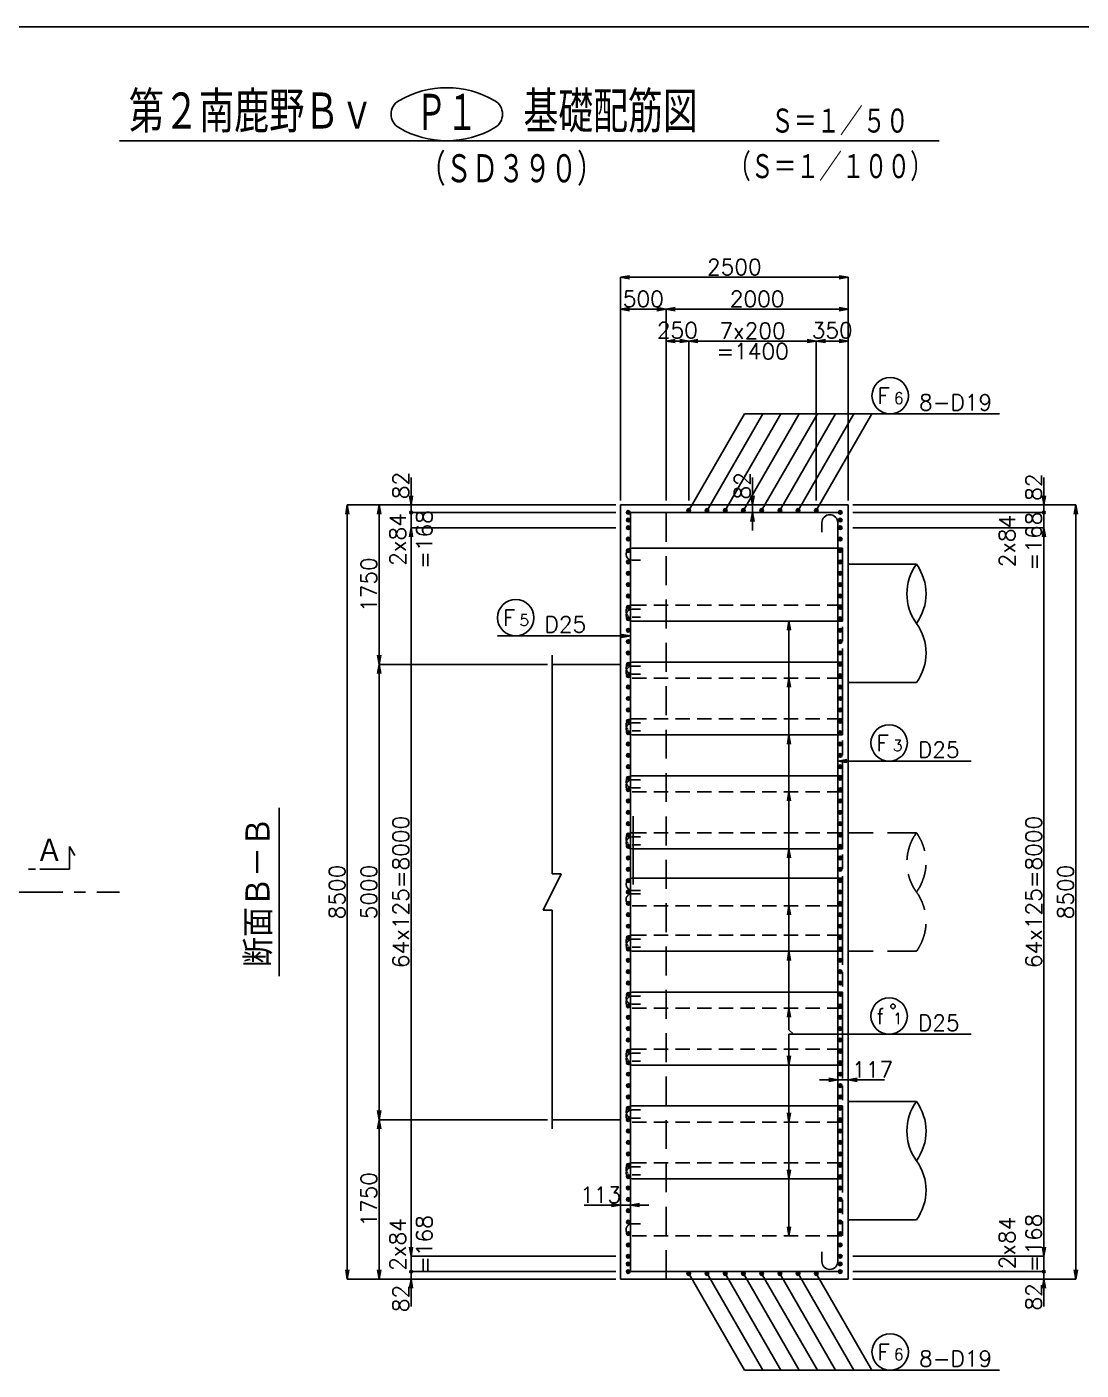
# Model space of a CAD drawing. Header units: millimetres. Extents: x -19525 to 20025, y -14225 to 14225.
# Drawn here: x -5269 to 6308, y -900 to 13850 of the extents above; entities that cross this region are included whole.
import ezdxf
from ezdxf.enums import TextEntityAlignment as Align

# ---------------------------------------------------------------- set-up
doc = ezdxf.new("R2010")
doc.units = ezdxf.units.MM
doc.linetypes.add('CENTER', pattern=[2, 1.25, -0.25, 0.25, -0.25])
doc.linetypes.add('HIDDEN2', pattern=[4.7625, 3.175, -1.5875])
for name, color, linetype in [('DIM-01', 2, 'Continuous'), ('DIM-02', 2, 'Continuous'), ('GAIKEI-01', 7, 'Continuous'), ('TEKKIN-01', 3, 'Continuous'), ('TEKKIN-02', 4, 'Continuous'), ('TEKKIN-03', 6, 'Continuous'), ('TEXT-01', 4, 'Continuous'), ('WAKU-01', 1, 'Continuous'), ('WAKU-02', 4, 'Continuous')]:
    doc.layers.add(name, color=color, linetype=linetype)
doc.styles.get("Standard").update_dxf_attribs({"font": 'txt.shx', "bigfont": 'bigfont.shx'})
doc.dimstyles.get("Standard").update_dxf_attribs({"dimscale": 50, "dimtxt": 3.5, "dimasz": 2, "dimexe": 0, "dimexo": 1, "dimgap": 0.5, "dimtad": 1, "dimdec": 0, "dimzin": 0, "dimdsep": 46, "dimtxsty": 'Standard', "dimblk1": 'OPEN', "dimblk2": 'OPEN', "dimsah": 1, "dimcen": 0, "dimclrd": 2, "dimclre": 2, "dimclrt": 6, "dimaunit": 1, "dimadec": 0, "dimazin": 0, "dimtfac": 1, "dimtdec": 4, "dimtix": 1, "dimtofl": 0, "dimtmove": 2, "dimatfit": 3, "dimldrblk": 'OPEN', "dimfxl": 0, "dimtolj": 1, "dimtzin": 0, "dimarcsym": 0})

# ---------------------------------------------------------------- blocks, each defined once
blk = doc.blocks.new('GROUP_2')
at = {"layer": 'WAKU-02', "color": 2, "linetype": 'Continuous'}
for centre, radius, start, end in [((-5265, 24280), 2084, 59.566, 120.434), ((-6148, 25782), 342, 120.434, 239.566), ((-4383, 25782), 342, 300.434, 419.566), ((-5265, 27284), 2084, 239.566, 300.434)]:
    blk.add_arc(centre, radius, start, end, dxfattribs=at)
blk = doc.blocks.new('*D4')
at = {"layer": 'DEFPOINTS', "color": 0}
for p in [(-1050, 350), (1250, 350), (1250, 182)]:
    blk.add_point(p, dxfattribs=at)
at = {"layer": 'DIM-01', "color": 2, "lineweight": -2}
for p, q in [((1200, 350), (-1050, 350)), ((1200, 182), (-1050, 182))]:
    blk.add_line(p, q, dxfattribs=at)
at = {"layer": 'DIM-01', "color": 6, "insert": (-1050, 479), "char_height": 175, "attachment_point": 5, "rotation": 90}
blk.add_mtext('\\A1;2x84\\P=168', dxfattribs=at)
blk = doc.blocks.new('_OPEN')
at = {"color": 0, "linetype": 'ByBlock'}
for p, q in [((-1, 0.17), (0, 0)), ((0, 0), (-1, -0.17)), ((0, 0), (-1, 0))]:
    blk.add_line(p, q, dxfattribs=at)
blk = doc.blocks.new('*D5')
at = {"layer": 'DEFPOINTS', "color": 0}
for p in [(1250, 8350), (-1050, 350), (1250, 350)]:
    blk.add_point(p, dxfattribs=at)
at = {"layer": 'DIM-01', "color": 2, "lineweight": -2}
for p, q in [((1200, 8350), (-1050, 8350)), ((-1050, 8250), (-1050, 450)), ((1200, 350), (-1050, 350))]:
    blk.add_line(p, q, dxfattribs=at)
at = {"layer": 'DIM-01', "color": 2, "lineweight": -2, "xscale": 100, "yscale": 100, "zscale": 100}
for p, rotation in [((-1050, 8350), 90), ((-1050, 350), 270)]:
    blk.add_blockref('_OPEN', p, dxfattribs=dict(at, rotation=rotation))
at = {"layer": 'DIM-01', "color": 6, "insert": (-1162.5, 4350), "char_height": 175, "attachment_point": 5, "rotation": 90}
blk.add_mtext('\\A1;64x125=8000', dxfattribs=at)
blk = doc.blocks.new('*D6')
at = {"layer": 'DEFPOINTS', "color": 0}
for p in [(-1050, 182), (1250, 182), (1250, 100)]:
    blk.add_point(p, dxfattribs=at)
at = {"layer": 'DIM-01', "color": 2, "lineweight": -2}
for p, q in [((1200, 182), (-1050, 182)), ((1200, 100), (-1050, 100))]:
    blk.add_line(p, q, dxfattribs=at)
at = {"layer": 'DIM-01', "color": 6, "insert": (-1163, -113), "char_height": 175, "attachment_point": 5, "rotation": 90}
blk.add_mtext('\\A1;82', dxfattribs=at)
blk = doc.blocks.new('*D7')
at = {"layer": 'DEFPOINTS', "color": 0}
for p in [(1250, 8519), (-1050, 8350), (1250, 8350)]:
    blk.add_point(p, dxfattribs=at)
at = {"layer": 'DIM-01', "color": 2, "lineweight": -2}
for p, q in [((1200, 8519), (-1050, 8519)), ((1200, 8350), (-1050, 8350))]:
    blk.add_line(p, q, dxfattribs=at)
at = {"layer": 'DIM-01', "color": 6, "insert": (-1050, 8221), "char_height": 175, "attachment_point": 5, "rotation": 90}
blk.add_mtext('\\A1;2x84\\P=168', dxfattribs=at)
blk = doc.blocks.new('*D8')
at = {"layer": 'DEFPOINTS', "color": 0}
for p in [(1250, 8600), (-1050, 8519), (1250, 8519)]:
    blk.add_point(p, dxfattribs=at)
at = {"layer": 'DIM-01', "color": 2, "lineweight": -2}
for p, q in [((1200, 8600), (-1050, 8600)), ((1200, 8519), (-1050, 8519))]:
    blk.add_line(p, q, dxfattribs=at)
at = {"layer": 'DIM-01', "color": 6, "insert": (-1163, 8813), "char_height": 175, "attachment_point": 5, "rotation": 90}
blk.add_mtext('\\A1;82', dxfattribs=at)
blk = doc.blocks.new('*D9')
at = {"layer": 'DEFPOINTS', "color": 0}
for p in [(500, 1850), (-1400, 100), (1250, 100)]:
    blk.add_point(p, dxfattribs=at)
at = {"layer": 'DIM-01', "color": 2, "lineweight": -2}
blk.add_line((-1400, 1750), (-1400, 200), dxfattribs=at)
at = {"layer": 'DIM-01', "color": 2, "lineweight": -2, "xscale": 100, "yscale": 100, "zscale": 100}
for p, rotation in [((-1400, 1850), 90), ((-1400, 100), 270)]:
    blk.add_blockref('_OPEN', p, dxfattribs=dict(at, rotation=rotation))
at = {"layer": 'DIM-01', "color": 6, "insert": (-1512.5, 975), "char_height": 175, "attachment_point": 5, "rotation": 90}
blk.add_mtext('\\A1;1750', dxfattribs=at)
blk = doc.blocks.new('*D10')
at = {"layer": 'DEFPOINTS', "color": 0}
for p in [(500, 6850), (-1400, 1850), (500, 1850)]:
    blk.add_point(p, dxfattribs=at)
at = {"layer": 'DIM-01', "color": 2, "lineweight": -2}
for p, q in [((-1400, 6750), (-1400, 1950)), ((450, 1850), (-1400, 1850))]:
    blk.add_line(p, q, dxfattribs=at)
at = {"layer": 'DIM-01', "color": 2, "lineweight": -2, "xscale": 100, "yscale": 100, "zscale": 100}
for p, rotation in [((-1400, 6850), 90), ((-1400, 1850), 270)]:
    blk.add_blockref('_OPEN', p, dxfattribs=dict(at, rotation=rotation))
at = {"layer": 'DIM-01', "color": 6, "insert": (-1512.5, 4350), "char_height": 175, "attachment_point": 5, "rotation": 90}
blk.add_mtext('\\A1;5000', dxfattribs=at)
blk = doc.blocks.new('*D11')
at = {"layer": 'DEFPOINTS', "color": 0}
for p in [(1250, 8600), (-1400, 6850), (500, 6850)]:
    blk.add_point(p, dxfattribs=at)
at = {"layer": 'DIM-01', "color": 2, "lineweight": -2}
for p, q in [((-1400, 8500), (-1400, 6950)), ((450, 6850), (-1400, 6850))]:
    blk.add_line(p, q, dxfattribs=at)
at = {"layer": 'DIM-01', "color": 2, "lineweight": -2, "xscale": 100, "yscale": 100, "zscale": 100}
for p, rotation in [((-1400, 8600), 90), ((-1400, 6850), 270)]:
    blk.add_blockref('_OPEN', p, dxfattribs=dict(at, rotation=rotation))
at = {"layer": 'DIM-01', "color": 6, "insert": (-1512.5, 7725), "char_height": 175, "attachment_point": 5, "rotation": 90}
blk.add_mtext('\\A1;1750', dxfattribs=at)
blk = doc.blocks.new('*D12')
at = {"layer": 'DEFPOINTS', "color": 0}
for p in [(1250, 8600), (-1750, 100), (1250, 100)]:
    blk.add_point(p, dxfattribs=at)
at = {"layer": 'DIM-01', "color": 2, "lineweight": -2}
for p, q in [((1200, 8600), (-1750, 8600)), ((-1750, 8500), (-1750, 200)), ((1200, 100), (-1750, 100))]:
    blk.add_line(p, q, dxfattribs=at)
at = {"layer": 'DIM-01', "color": 2, "lineweight": -2, "xscale": 100, "yscale": 100, "zscale": 100}
for p, rotation in [((-1750, 8600), 90), ((-1750, 100), 270)]:
    blk.add_blockref('_OPEN', p, dxfattribs=dict(at, rotation=rotation))
at = {"layer": 'DIM-01', "color": 6, "insert": (-1862.5, 4350), "char_height": 175, "attachment_point": 5, "rotation": 90}
blk.add_mtext('\\A1;8500', dxfattribs=at)
blk = doc.blocks.new('*D40')
at = {"layer": 'DEFPOINTS', "color": 0}
for p in [(3750, 182), (5900, 182), (3750, 100)]:
    blk.add_point(p, dxfattribs=at)
at = {"layer": 'DIM-01', "color": 2, "lineweight": -2}
for p, q in [((3800, 182), (5900, 182)), ((3800, 100), (5900, 100))]:
    blk.add_line(p, q, dxfattribs=at)
at = {"layer": 'DIM-01', "color": 6, "insert": (5787, -96), "char_height": 175, "attachment_point": 5, "rotation": 90}
blk.add_mtext('\\A1;82', dxfattribs=at)
blk = doc.blocks.new('*D43')
at = {"layer": 'DEFPOINTS', "color": 0}
for p in [(3750, 8600), (3750, 8519), (5900, 8519)]:
    blk.add_point(p, dxfattribs=at)
at = {"layer": 'DIM-01', "color": 2, "lineweight": -2}
for p, q in [((3800, 8600), (5900, 8600)), ((3800, 8519), (5900, 8519))]:
    blk.add_line(p, q, dxfattribs=at)
at = {"layer": 'DIM-01', "color": 6, "insert": (5787, 8796), "char_height": 175, "attachment_point": 5, "rotation": 90}
blk.add_mtext('\\A1;82', dxfattribs=at)
blk = doc.blocks.new('*D44')
at = {"layer": 'DEFPOINTS', "color": 0}
for p in [(2700, 8600), (2700, 8600), (2700, 8519)]:
    blk.add_point(p, dxfattribs=at)
at = {"layer": 'DIM-01', "color": 6, "insert": (2587, 8810), "char_height": 175, "attachment_point": 5, "rotation": 90}
blk.add_mtext('\\A1;82', dxfattribs=at)
blk = doc.blocks.new('*D46')
at = {"layer": 'DEFPOINTS', "color": 0}
for p in [(3750, 10400), (3400, 8600), (3750, 8600)]:
    blk.add_point(p, dxfattribs=at)
at = {"layer": 'DIM-01', "color": 2, "lineweight": -2}
blk.add_line((3500, 10400), (3650, 10400), dxfattribs=at)
at = {"layer": 'DIM-01', "color": 2, "lineweight": -2, "xscale": 100, "yscale": 100, "zscale": 100, "rotation": 180}
blk.add_blockref('_OPEN', (3400, 10400), dxfattribs=at)
at = {"layer": 'DIM-01', "color": 2, "lineweight": -2, "xscale": 100, "yscale": 100, "zscale": 100}
blk.add_blockref('_OPEN', (3750, 10400), dxfattribs=at)
at = {"layer": 'DIM-01', "color": 6, "insert": (3575, 10518), "char_height": 175, "attachment_point": 5}
blk.add_mtext('\\A1;350', dxfattribs=at)
blk = doc.blocks.new('*D47')
at = {"layer": 'DEFPOINTS', "color": 0}
for p in [(3400, 10400), (2000, 8600), (3400, 8600)]:
    blk.add_point(p, dxfattribs=at)
at = {"layer": 'DIM-01', "color": 2, "lineweight": -2}
for p, q in [((2100, 10400), (3300, 10400)), ((3400, 8650), (3400, 10400))]:
    blk.add_line(p, q, dxfattribs=at)
at = {"layer": 'DIM-01', "color": 2, "lineweight": -2, "xscale": 100, "yscale": 100, "zscale": 100, "rotation": 180}
blk.add_blockref('_OPEN', (2000, 10400), dxfattribs=at)
at = {"layer": 'DIM-01', "color": 2, "lineweight": -2, "xscale": 100, "yscale": 100, "zscale": 100}
blk.add_blockref('_OPEN', (3400, 10400), dxfattribs=at)
at = {"layer": 'DIM-01', "color": 6, "char_height": 175, "attachment_point": 5}
for s, insert in [('\\A1;7x200', (2700, 10512.5)), ('\\A1;=1400', (2700, 10287.5))]:
    blk.add_mtext(s, dxfattribs=dict(at, insert=insert))
blk = doc.blocks.new('*D48')
at = {"layer": 'DEFPOINTS', "color": 0}
for p in [(2000, 10400), (1750, 8600), (2000, 8600)]:
    blk.add_point(p, dxfattribs=at)
at = {"layer": 'DIM-01', "color": 2, "lineweight": -2}
for p, q in [((1850, 10400), (1900, 10400)), ((2000, 8650), (2000, 10400))]:
    blk.add_line(p, q, dxfattribs=at)
at = {"layer": 'DIM-01', "color": 2, "lineweight": -2, "xscale": 100, "yscale": 100, "zscale": 100, "rotation": 180}
blk.add_blockref('_OPEN', (1750, 10400), dxfattribs=at)
at = {"layer": 'DIM-01', "color": 2, "lineweight": -2, "xscale": 100, "yscale": 100, "zscale": 100}
blk.add_blockref('_OPEN', (2000, 10400), dxfattribs=at)
at = {"layer": 'DIM-01', "color": 6, "insert": (1875, 10519), "char_height": 175, "attachment_point": 5}
blk.add_mtext('\\A1;250', dxfattribs=at)
blk = doc.blocks.new('*D49')
at = {"layer": 'DEFPOINTS', "color": 0}
for p in [(3750, 10750), (1750, 8600), (3750, 8600)]:
    blk.add_point(p, dxfattribs=at)
at = {"layer": 'DIM-01', "color": 2, "lineweight": -2}
blk.add_line((1850, 10750), (3650, 10750), dxfattribs=at)
at = {"layer": 'DIM-01', "color": 2, "lineweight": -2, "xscale": 100, "yscale": 100, "zscale": 100, "rotation": 180}
blk.add_blockref('_OPEN', (1750, 10750), dxfattribs=at)
at = {"layer": 'DIM-01', "color": 2, "lineweight": -2, "xscale": 100, "yscale": 100, "zscale": 100}
blk.add_blockref('_OPEN', (3750, 10750), dxfattribs=at)
at = {"layer": 'DIM-01', "color": 6, "insert": (2750, 10862.5), "char_height": 175, "attachment_point": 5}
blk.add_mtext('\\A1;2000', dxfattribs=at)
blk = doc.blocks.new('*D50')
at = {"layer": 'DEFPOINTS', "color": 0}
for p in [(1750, 10750), (1250, 8600), (1750, 8600)]:
    blk.add_point(p, dxfattribs=at)
at = {"layer": 'DIM-01', "color": 2, "lineweight": -2}
for p, q in [((1350, 10750), (1650, 10750)), ((1750, 8650), (1750, 10750))]:
    blk.add_line(p, q, dxfattribs=at)
at = {"layer": 'DIM-01', "color": 2, "lineweight": -2, "xscale": 100, "yscale": 100, "zscale": 100, "rotation": 180}
blk.add_blockref('_OPEN', (1250, 10750), dxfattribs=at)
at = {"layer": 'DIM-01', "color": 2, "lineweight": -2, "xscale": 100, "yscale": 100, "zscale": 100}
blk.add_blockref('_OPEN', (1750, 10750), dxfattribs=at)
at = {"layer": 'DIM-01', "color": 6, "insert": (1500, 10862.5), "char_height": 175, "attachment_point": 5}
blk.add_mtext('\\A1;500', dxfattribs=at)
blk = doc.blocks.new('*D51')
at = {"layer": 'DEFPOINTS', "color": 0}
for p in [(3750, 11100), (1250, 8600), (3750, 8600)]:
    blk.add_point(p, dxfattribs=at)
at = {"layer": 'DIM-01', "color": 2, "lineweight": -2}
for p, q in [((1250, 8650), (1250, 11100)), ((1350, 11100), (3650, 11100)), ((3750, 8650), (3750, 11100))]:
    blk.add_line(p, q, dxfattribs=at)
at = {"layer": 'DIM-01', "color": 2, "lineweight": -2, "xscale": 100, "yscale": 100, "zscale": 100, "rotation": 180}
blk.add_blockref('_OPEN', (1250, 11100), dxfattribs=at)
at = {"layer": 'DIM-01', "color": 2, "lineweight": -2, "xscale": 100, "yscale": 100, "zscale": 100}
blk.add_blockref('_OPEN', (3750, 11100), dxfattribs=at)
at = {"layer": 'DIM-01', "color": 6, "insert": (2500, 11212.5), "char_height": 175, "attachment_point": 5}
blk.add_mtext('\\A1;2500', dxfattribs=at)
blk = doc.blocks.new('*D52')
at = {"layer": 'DEFPOINTS', "color": 0}
for p in [(3750, 8350), (3750, 350), (5900, 350)]:
    blk.add_point(p, dxfattribs=at)
at = {"layer": 'DIM-01', "color": 2, "lineweight": -2}
for p, q in [((3800, 8350), (5900, 8350)), ((5900, 8250), (5900, 450)), ((3800, 350), (5900, 350))]:
    blk.add_line(p, q, dxfattribs=at)
at = {"layer": 'DIM-01', "color": 2, "lineweight": -2, "xscale": 100, "yscale": 100, "zscale": 100}
for p, rotation in [((5900, 8350), 90), ((5900, 350), 270)]:
    blk.add_blockref('_OPEN', p, dxfattribs=dict(at, rotation=rotation))
at = {"layer": 'DIM-01', "color": 6, "insert": (5787.5, 4350), "char_height": 175, "attachment_point": 5, "rotation": 90}
blk.add_mtext('\\A1;64x125=8000', dxfattribs=at)
blk = doc.blocks.new('*D53')
at = {"layer": 'DEFPOINTS', "color": 0}
for p in [(3750, 8600), (3750, 100), (6250, 100)]:
    blk.add_point(p, dxfattribs=at)
at = {"layer": 'DIM-01', "color": 2, "lineweight": -2}
for p, q in [((3800, 8600), (6250, 8600)), ((6250, 8500), (6250, 200)), ((3800, 100), (6250, 100))]:
    blk.add_line(p, q, dxfattribs=at)
at = {"layer": 'DIM-01', "color": 2, "lineweight": -2, "xscale": 100, "yscale": 100, "zscale": 100}
for p, rotation in [((6250, 8600), 90), ((6250, 100), 270)]:
    blk.add_blockref('_OPEN', p, dxfattribs=dict(at, rotation=rotation))
at = {"layer": 'DIM-01', "color": 6, "insert": (6137.5, 4350), "char_height": 175, "attachment_point": 5, "rotation": 90}
blk.add_mtext('\\A1;8500', dxfattribs=at)
blk = doc.blocks.new('*D54')
at = {"layer": 'DEFPOINTS', "color": 0}
for p in [(1250, 913), (1359, 913), (1359, 913)]:
    blk.add_point(p, dxfattribs=at)
at = {"layer": 'DIM-01', "color": 6, "insert": (1032, 1025), "char_height": 175, "attachment_point": 5}
blk.add_mtext('\\A1;113', dxfattribs=at)
blk = doc.blocks.new('*D55')
at = {"layer": 'DEFPOINTS', "color": 0}
for p in [(3750, 350), (5900, 350), (3750, 182)]:
    blk.add_point(p, dxfattribs=at)
at = {"layer": 'DIM-01', "color": 2, "lineweight": -2}
for p, q in [((3800, 350), (5900, 350)), ((3800, 182), (5900, 182))]:
    blk.add_line(p, q, dxfattribs=at)
at = {"layer": 'DIM-01', "color": 6, "insert": (5641, 496), "char_height": 175, "attachment_point": 5, "rotation": 90}
blk.add_mtext('\\A1;2x84\\P=168', dxfattribs=at)
blk = doc.blocks.new('*D56')
at = {"layer": 'DEFPOINTS', "color": 0}
for p in [(3636, 2288), (3750, 2288), (3750, 2288)]:
    blk.add_point(p, dxfattribs=at)
at = {"layer": 'DIM-01', "color": 6, "insert": (4018, 2400), "char_height": 175, "attachment_point": 5}
blk.add_mtext('\\A1;117', dxfattribs=at)
blk = doc.blocks.new('*D57')
at = {"layer": 'DEFPOINTS', "color": 0}
for p in [(3750, 8519), (3750, 8350), (5900, 8350)]:
    blk.add_point(p, dxfattribs=at)
at = {"layer": 'DIM-01', "color": 2, "lineweight": -2}
for p, q in [((3800, 8519), (5900, 8519)), ((3800, 8350), (5900, 8350))]:
    blk.add_line(p, q, dxfattribs=at)
at = {"layer": 'DIM-01', "color": 6, "insert": (5641, 8204), "char_height": 175, "attachment_point": 5, "rotation": 90}
blk.add_mtext('\\A1;2x84\\P=168', dxfattribs=at)

msp = doc.modelspace()

# ---------------------------------------------------------------- linework, layer by layer
at = {"layer": 'DIM-01'}
for p, q in [((-1050, 8600), (-1050, 8900)), ((2700, 8600), (2700, 8900)), ((5900, 8600), (5900, 8900)), ((-1050, 8600), (-1050, 8518.5)), ((2700, 8600), (2700, 8518.5)), ((5900, 8600), (5900, 8518.5)), ((-1050, 8518.5), (-1050, 8350)), ((2700, 8518.5), (2700, 8318.5)), ((5900, 8518.5), (5900, 8350)), ((3636.5, 2287.5), (3436.5, 2287.5)), ((3636.5, 2287.5), (3750, 2287.5)), ((3750, 2287.5), (4150, 2287.5)), ((1250, 912.5), (850, 912.5)), ((1359.5, 912.5), (1250, 912.5)), ((1359.5, 912.5), (1559.5, 912.5)), ((-1050, 181.5), (-1050, 350)), ((5900, 181.5), (5900, 350)), ((-1050, 100), (-1050, 181.5)), ((5900, 100), (5900, 181.5)), ((-1050, 100), (-1050, -200)), ((5900, 100), (5900, -200))]:
    msp.add_line(p, q, dxfattribs=at)
for centre, radius in [((-1050, 8518.5), 15), ((-1050, 8518.5), 7.5), ((5900, 8518.5), 15), ((5900, 8518.5), 7.5), ((-1050, 181.5), 15), ((-1050, 181.5), 7.5), ((5900, 181.5), 15), ((5900, 181.5), 7.5)]:
    msp.add_circle(centre, radius, dxfattribs=at)
at = {"layer": 'DIM-02'}
for p, q in [((2611.7, 9600), (2000, 8540.5)), ((2811.7, 9600), (2200, 8540.5)), ((3011.7, 9600), (2400, 8540.5)), ((3211.7, 9600), (2600, 8540.5)), ((3411.7, 9600), (2800, 8540.5)), ((3611.7, 9600), (3000, 8540.5)), ((3811.7, 9600), (3200, 8540.5)), ((4011.7, 9600), (3400, 8540.5)), ((4011.7, 9600), (5411.7, 9600)), ((3100, 7324.5), (3100, 2837.5)), ((-100, 7162.5), (1000, 7162.5)), ((1359.5, 7162.5), (1000, 7162.5)), ((3636.5, 5787.5), (4000, 5787.5)), ((4000, 5787.5), (5100, 5787.5)), ((3100, 2837.5), (3150, 2787.5)), ((3100, 2787.5), (4000, 2787.5)), ((3100, 2787.5), (3100, 574.5)), ((4000, 2787.5), (5100, 2787.5)), ((2611.7, -900), (2000, 159.5)), ((2811.7, -900), (2200, 159.5)), ((3011.7, -900), (2400, 159.5)), ((3211.7, -900), (2600, 159.5)), ((3411.7, -900), (2800, 159.5)), ((3611.7, -900), (3000, 159.5)), ((3811.7, -900), (3200, 159.5)), ((4011.7, -900), (3400, 159.5)), ((4011.7, -900), (5411.7, -900))]:
    msp.add_line(p, q, dxfattribs=at)
at = {"layer": 'DIM-02', "ltscale": 100}
for p, q in [((2611.7, 9600), (4011.7, 9600)), ((2611.7, -900), (4011.7, -900))]:
    msp.add_line(p, q, dxfattribs=at)
at = {"layer": 'DIM-02'}
for centre in [(4211.7, 9800), (100, 7362.5), (4200, 5987.5), (4200, 2987.5), (4211.7, -700)]:
    msp.add_circle(centre, 200, dxfattribs=at)
at = {"layer": 'DIM-02', "color": 6}
msp.add_circle((4242.1, 3094.2), 25, dxfattribs=at)
at = {"layer": 'GAIKEI-01', "ltscale": 100}
for p, q in [((1250, 8600), (1250, 100)), ((1250, 8600), (3750, 8600)), ((3750, 8600), (3750, 100)), ((4500, 7950), (3750, 7950)), ((500, 6850), (1250, 6850)), ((4500, 6650), (3750, 6650)), ((4500, 2050), (3750, 2050)), ((500, 1850), (1250, 1850)), ((4500, 750), (3750, 750)), ((1250, 100), (3750, 100))]:
    msp.add_line(p, q, dxfattribs=at)
at = {"layer": 'GAIKEI-01', "linetype": 'HIDDEN2', "ltscale": 100}
for p, q in [((1750, 100), (1750, 8600)), ((4500, 5000), (3750, 5000)), ((4500, 3700), (3750, 3700))]:
    msp.add_line(p, q, dxfattribs=at)
at = {"layer": 'GAIKEI-01', "color": 2, "ltscale": 100}
for p, q in [((500, 4550), (500, 6950)), ((400, 4150), (600, 4550)), ((500, 4550), (600, 4550)), ((400, 4150), (500, 4150)), ((500, 1750), (500, 4150))]:
    msp.add_line(p, q, dxfattribs=at)
at = {"layer": 'GAIKEI-01', "color": 2, "linetype": 'CENTER', "ltscale": 500}
msp.add_line((-17500, 4350), (-4250, 4350), dxfattribs=at)
at = {"layer": 'GAIKEI-01', "ltscale": 100}
for centre, start, end in [((4951, 7625), 144.22337, 215.77663), ((4049, 7625), 324.22337, 35.77663), ((4049, 6975), 324.22337, 35.77663), ((4951, 1725), 144.22337, 215.77663), ((4049, 1725), 324.22337, 35.77663), ((4049, 1075), 324.22337, 35.77663)]:
    msp.add_arc(centre, 555.9, start, end, dxfattribs=at)
at = {"layer": 'GAIKEI-01', "linetype": 'HIDDEN2', "ltscale": 100}
for centre, start, end in [((4951, 4675), 144.22337, 215.77663), ((4049, 4675), 324.22337, 35.77663), ((4049, 4025), 324.22337, 35.77663)]:
    msp.add_arc(centre, 555.9, start, end, dxfattribs=at)
at = {"layer": 'TEKKIN-01'}
for centre, radius in [((2000, 8540.5), 20), ((2200, 8540.5), 20), ((2400, 8540.5), 20), ((2600, 8540.5), 20), ((2800, 8540.5), 20), ((3000, 8540.5), 20), ((3200, 8540.5), 20), ((3400, 8540.5), 20), ((1334.5, 8518.5), 20), ((1334.5, 8434.3), 20), ((1334.5, 8518.5), 10), ((1334.5, 8434.3), 10), ((2000, 8540.5), 10), ((2200, 8540.5), 10), ((2400, 8540.5), 10), ((2600, 8540.5), 10), ((2800, 8540.5), 10), ((3000, 8540.5), 10), ((3200, 8540.5), 10), ((3400, 8540.5), 10), ((3663.5, 8518.5), 20), ((3663.5, 8434.3), 20), ((3663.5, 8518.5), 10), ((3663.5, 8434.3), 10), ((1334.5, 8350), 20), ((1334.5, 8350), 10), ((3663.5, 8350), 20), ((3663.5, 8350), 10), ((1334.5, 8225), 20), ((1334.5, 8100), 20), ((1334.5, 8225), 10), ((3663.5, 8225), 20), ((3663.5, 8100), 20), ((3663.5, 8225), 10), ((1334.5, 7975), 20), ((1334.5, 8100), 10), ((1334.5, 7975), 10), ((3663.5, 7975), 20), ((3663.5, 8100), 10), ((3663.5, 7975), 10), ((1334.5, 7850), 20), ((1334.5, 7850), 10), ((3663.5, 7850), 20), ((3663.5, 7850), 10), ((1334.5, 7725), 20), ((1334.5, 7725), 10), ((3663.5, 7725), 20), ((3663.5, 7725), 10), ((1334.5, 7600), 20), ((1334.5, 7600), 10), ((3663.5, 7600), 20), ((3663.5, 7600), 10), ((1334.5, 7475), 20), ((1334.5, 7475), 10), ((3663.5, 7475), 20), ((3663.5, 7475), 10), ((1334.5, 7350), 20), ((1334.5, 7225), 20), ((1334.5, 7350), 10), ((1334.5, 7225), 10), ((3663.5, 7350), 20), ((3663.5, 7225), 20), ((3663.5, 7350), 10), ((3663.5, 7225), 10), ((1334.5, 7100), 20), ((1334.5, 7100), 10), ((3663.5, 7100), 20), ((3663.5, 7100), 10), ((1334.5, 6975), 20), ((1334.5, 6975), 10), ((3663.5, 6975), 20), ((3663.5, 6975), 10), ((1334.5, 6850), 20), ((1334.5, 6850), 10), ((3663.5, 6850), 20), ((3663.5, 6850), 10), ((1334.5, 6725), 20), ((1334.5, 6725), 10), ((3663.5, 6725), 20), ((3663.5, 6725), 10), ((1334.5, 6600), 20), ((1334.5, 6475), 20), ((1334.5, 6600), 10), ((3663.5, 6600), 20), ((3663.5, 6475), 20), ((3663.5, 6600), 10), ((1334.5, 6350), 20), ((1334.5, 6475), 10), ((1334.5, 6350), 10), ((3663.5, 6350), 20), ((3663.5, 6475), 10), ((3663.5, 6350), 10), ((1334.5, 6225), 20), ((1334.5, 6225), 10), ((3663.5, 6225), 20), ((3663.5, 6225), 10), ((1334.5, 6100), 20), ((1334.5, 6100), 10), ((3663.5, 6100), 20), ((3663.5, 6100), 10), ((1334.5, 5975), 20), ((1334.5, 5975), 10), ((3663.5, 5975), 20), ((3663.5, 5975), 10), ((1334.5, 5850), 20), ((1334.5, 5850), 10), ((3663.5, 5850), 20), ((3663.5, 5850), 10), ((1334.5, 5725), 20), ((1334.5, 5600), 20), ((1334.5, 5725), 10), ((1334.5, 5600), 10), ((3663.5, 5725), 20), ((3663.5, 5600), 20), ((3663.5, 5725), 10), ((3663.5, 5600), 10), ((1334.5, 5475), 20), ((1334.5, 5475), 10), ((3663.5, 5475), 20), ((3663.5, 5475), 10), ((1334.5, 5350), 20), ((1334.5, 5350), 10), ((3663.5, 5350), 20), ((3663.5, 5350), 10), ((1334.5, 5225), 20), ((1334.5, 5225), 10), ((3663.5, 5225), 20), ((3663.5, 5225), 10), ((1334.5, 5100), 20), ((1334.5, 5100), 10), ((3663.5, 5100), 20), ((3663.5, 5100), 10), ((1334.5, 4975), 20), ((1334.5, 4850), 20), ((1334.5, 4975), 10), ((3663.5, 4975), 20), ((3663.5, 4850), 20), ((3663.5, 4975), 10), ((1334.5, 4725), 20), ((1334.5, 4850), 10), ((1334.5, 4725), 10), ((3663.5, 4725), 20), ((3663.5, 4850), 10), ((3663.5, 4725), 10), ((1334.5, 4600), 20), ((1334.5, 4600), 10), ((3663.5, 4600), 20), ((3663.5, 4600), 10), ((1334.5, 4475), 20), ((1334.5, 4475), 10), ((3663.5, 4475), 20), ((3663.5, 4475), 10), ((1334.5, 4350), 20), ((1334.5, 4350), 10), ((3663.5, 4350), 20), ((3663.5, 4350), 10), ((1334.5, 4225), 20), ((1334.5, 4225), 10), ((3663.5, 4225), 20), ((3663.5, 4225), 10), ((1334.5, 4100), 20), ((1334.5, 3975), 20), ((1334.5, 4100), 10), ((1334.5, 3975), 10), ((3663.5, 4100), 20), ((3663.5, 3975), 20), ((3663.5, 4100), 10), ((3663.5, 3975), 10), ((1334.5, 3850), 20), ((1334.5, 3850), 10), ((3663.5, 3850), 20), ((3663.5, 3850), 10), ((1334.5, 3725), 20), ((1334.5, 3725), 10), ((3663.5, 3725), 20), ((3663.5, 3725), 10), ((1334.5, 3600), 20), ((1334.5, 3600), 10), ((3663.5, 3600), 20), ((3663.5, 3600), 10), ((1334.5, 3475), 20), ((1334.5, 3475), 10), ((3663.5, 3475), 20), ((3663.5, 3475), 10), ((1334.5, 3350), 20), ((1334.5, 3225), 20), ((1334.5, 3350), 10), ((3663.5, 3350), 20), ((3663.5, 3225), 20), ((3663.5, 3350), 10), ((1334.5, 3100), 20), ((1334.5, 3225), 10), ((1334.5, 3100), 10), ((3663.5, 3100), 20), ((3663.5, 3225), 10), ((3663.5, 3100), 10), ((1334.5, 2975), 20), ((1334.5, 2975), 10), ((3663.5, 2975), 20), ((3663.5, 2975), 10), ((1334.5, 2850), 20), ((1334.5, 2850), 10), ((3663.5, 2850), 20), ((3663.5, 2850), 10), ((1334.5, 2725), 20), ((1334.5, 2725), 10), ((3663.5, 2725), 20), ((3663.5, 2725), 10), ((1334.5, 2600), 20), ((1334.5, 2600), 10), ((3663.5, 2600), 20), ((3663.5, 2600), 10), ((1334.5, 2475), 20), ((1334.5, 2350), 20), ((1334.5, 2475), 10), ((1334.5, 2350), 10), ((3663.5, 2475), 20), ((3663.5, 2350), 20), ((3663.5, 2475), 10), ((3663.5, 2350), 10), ((1334.5, 2225), 20), ((1334.5, 2225), 10), ((3663.5, 2225), 20), ((3663.5, 2225), 10), ((1334.5, 2100), 20), ((1334.5, 2100), 10), ((3663.5, 2100), 20), ((3663.5, 2100), 10), ((1334.5, 1975), 20), ((1334.5, 1975), 10), ((3663.5, 1975), 20), ((3663.5, 1975), 10), ((1334.5, 1850), 20), ((1334.5, 1850), 10), ((3663.5, 1850), 20), ((3663.5, 1850), 10), ((1334.5, 1725), 20), ((1334.5, 1725), 10), ((3663.5, 1725), 20), ((3663.5, 1725), 10), ((1334.5, 1600), 20), ((1334.5, 1475), 20), ((1334.5, 1600), 10), ((1334.5, 1475), 10), ((3663.5, 1600), 20), ((3663.5, 1475), 20), ((3663.5, 1600), 10), ((3663.5, 1475), 10), ((1334.5, 1350), 20), ((1334.5, 1350), 10), ((3663.5, 1350), 20), ((3663.5, 1350), 10), ((1334.5, 1225), 20), ((1334.5, 1225), 10), ((3663.5, 1225), 20), ((3663.5, 1225), 10), ((1334.5, 1100), 20), ((1334.5, 1100), 10), ((3663.5, 1100), 20), ((3663.5, 1100), 10), ((1334.5, 975), 20), ((1334.5, 975), 10), ((3663.5, 975), 20), ((3663.5, 975), 10), ((1334.5, 850), 20), ((1334.5, 725), 20), ((1334.5, 850), 10), ((3663.5, 850), 20), ((3663.5, 725), 20), ((3663.5, 850), 10), ((1334.5, 600), 20), ((1334.5, 725), 10), ((1334.5, 600), 10), ((3663.5, 600), 20), ((3663.5, 725), 10), ((3663.5, 600), 10), ((1334.5, 475), 20), ((1334.5, 475), 10), ((3663.5, 475), 20), ((3663.5, 475), 10), ((1334.5, 350), 20), ((1334.5, 350), 10), ((3663.5, 350), 20), ((3663.5, 350), 10), ((1334.5, 265.8), 20), ((1334.5, 181.5), 20), ((1334.5, 265.8), 10), ((1334.5, 181.5), 10), ((2000, 159.5), 20), ((2000, 159.5), 10), ((2200, 159.5), 20), ((2200, 159.5), 10), ((2400, 159.5), 20), ((2400, 159.5), 10), ((2600, 159.5), 20), ((2600, 159.5), 10), ((2800, 159.5), 20), ((2800, 159.5), 10), ((3000, 159.5), 20), ((3000, 159.5), 10), ((3200, 159.5), 20), ((3200, 159.5), 10), ((3400, 159.5), 20), ((3400, 159.5), 10), ((3663.5, 265.8), 20), ((3663.5, 181.5), 20), ((3663.5, 265.8), 10), ((3663.5, 181.5), 10)]:
    msp.add_circle(centre, radius, dxfattribs=at)
at = {"layer": 'TEKKIN-02', "ltscale": 100}
for p, q in [((1359.5, 8518.5), (1359.5, 181.5)), ((1359.5, 8518.5), (3636.5, 8518.5)), ((3461.5, 8301), (3461.5, 8406)), ((3636.5, 8406), (3636.5, 294)), ((1389.5, 5181.5), (1389.5, 4431.5)), ((3461.5, 399), (3461.5, 294)), ((1359.5, 181.5), (3636.5, 181.5))]:
    msp.add_line(p, q, dxfattribs=at)
at = {"layer": 'TEKKIN-02'}
for centre, start, end in [((3549, 8406), 0, 180), ((3549, 294), 180, 0)]:
    msp.add_arc(centre, 87.5, start, end, dxfattribs=at)
at = {"layer": 'TEKKIN-03'}
for p, q in [((1377, 8125.5), (3689, 8125.5)), ((1377, 7993.5), (1470, 7993.5)), ((1377, 7456.5), (1470, 7456.5)), ((1377, 7324.5), (3689, 7324.5)), ((1377, 6875.5), (3689, 6875.5)), ((1377, 6743.5), (1470, 6743.5)), ((1377, 6206.5), (1470, 6206.5)), ((1377, 6074.5), (3689, 6074.5)), ((1377, 5625.5), (3689, 5625.5)), ((1377, 5493.5), (1470, 5493.5)), ((1377, 4956.5), (1470, 4956.5)), ((1377, 4824.5), (3689, 4824.5)), ((1377, 4500.5), (3689, 4500.5)), ((1377, 4368.5), (1470, 4368.5)), ((1377, 3831.5), (1470, 3831.5)), ((1377, 3699.5), (3689, 3699.5)), ((1377, 3250.5), (3689, 3250.5)), ((1377, 3118.5), (1470, 3118.5)), ((1377, 2581.5), (1470, 2581.5)), ((1377, 2449.5), (3689, 2449.5)), ((1377, 2000.5), (3689, 2000.5)), ((1377, 1868.5), (1470, 1868.5)), ((1377, 1331.5), (1470, 1331.5)), ((1377, 1199.5), (3689, 1199.5))]:
    msp.add_line(p, q, dxfattribs=at)
at = {"layer": 'TEKKIN-03', "ltscale": 100}
for p, q in [((3689, 8125.5), (3689, 7324.5)), ((3689, 6875.5), (3689, 6074.5)), ((3689, 5625.5), (3689, 4824.5)), ((3689, 4500.5), (3689, 3699.5)), ((3689, 3250.5), (3689, 2449.5)), ((3689, 2000.5), (3689, 1199.5))]:
    msp.add_line(p, q, dxfattribs=at)
at = {"layer": 'TEKKIN-03', "linetype": 'HIDDEN2', "ltscale": 50}
for p, q in [((1377, 7500.5), (3689, 7500.5)), ((3689, 7500.5), (3689, 6699.5)), ((1377, 7368.5), (1470, 7368.5)), ((1377, 6831.5), (1470, 6831.5)), ((1377, 6699.5), (3689, 6699.5)), ((1377, 6250.5), (3689, 6250.5)), ((3689, 6250.5), (3689, 5449.5)), ((1377, 6118.5), (1470, 6118.5)), ((1377, 5581.5), (1470, 5581.5)), ((1377, 5449.5), (3689, 5449.5)), ((1377, 5000.5), (3689, 5000.5)), ((1377, 4868.5), (1470, 4868.5)), ((3689, 5000.5), (3689, 4199.5)), ((1377, 4331.5), (1470, 4331.5)), ((1377, 4199.5), (3689, 4199.5)), ((1377, 3875.5), (3689, 3875.5)), ((3689, 3074.5), (3689, 3875.5)), ((1377, 3743.5), (1470, 3743.5)), ((1377, 3206.5), (1470, 3206.5)), ((1377, 3074.5), (3689, 3074.5)), ((1377, 2625.5), (3689, 2625.5)), ((3689, 1824.5), (3689, 2625.5)), ((1377, 2493.5), (1470, 2493.5)), ((1377, 1956.5), (1470, 1956.5)), ((1377, 1824.5), (3689, 1824.5)), ((1377, 1375.5), (3689, 1375.5)), ((3689, 574.5), (3689, 1375.5)), ((1377, 1243.5), (1470, 1243.5)), ((1377, 706.5), (1470, 706.5)), ((1377, 574.5), (3689, 574.5))]:
    msp.add_line(p, q, dxfattribs=at)
at = {"layer": 'TEKKIN-03'}
for centre in [(1377, 8059.5), (1377, 7390.5), (1377, 6809.5), (1377, 6140.5), (1377, 5559.5), (1377, 4890.5), (1377, 4434.5), (1377, 3765.5), (1377, 3184.5), (1377, 2515.5), (1377, 1934.5), (1377, 1265.5)]:
    msp.add_arc(centre, 66, 90, 270, dxfattribs=at)
at = {"layer": 'TEKKIN-03', "linetype": 'HIDDEN2', "ltscale": 50}
for centre in [(1377, 7434.5), (1377, 6765.5), (1377, 6184.5), (1377, 5515.5), (1377, 4934.5), (1377, 4265.5), (1377, 3809.5), (1377, 3140.5), (1377, 2559.5), (1377, 1890.5), (1377, 1309.5), (1377, 640.5)]:
    msp.add_arc(centre, 66, 90, 270, dxfattribs=at)
at = {"layer": 'TEXT-01'}
for p, q in [((-4250, 12600), (4750, 12600)), ((-2500, 5275), (-2500, 3425)), ((-4742.3, 4750), (-4800, 4850)), ((-4800, 4850), (-4800, 4600)), ((-5175, 4600), (-5250, 4600)), ((-4800, 4600), (-5125, 4600))]:
    msp.add_line(p, q, dxfattribs=at)
at = {"layer": 'WAKU-01'}
msp.add_line((-19525, 13850), (20025, 13850), dxfattribs=at)

# ---------------------------------------------------------------- block references
at = {"layer": 'DIM-01', "yscale": 100, "zscale": 100}
for p, xscale, rotation in [((-1050, 8600), -100, 89.99999999999793), ((2700, 8600), -100, 89.99999999999793), ((5900, 8600), -100, 89.99999999999793), ((2700, 8518.5), 100, 90.00000000000206), ((-1050, 100), 100, 90.00000000000206), ((5900, 100), 100, 90.00000000000206)]:
    msp.add_blockref('_OPEN', p, dxfattribs=dict(at, xscale=xscale, rotation=rotation))
for p, xscale in [((3636.5, 2287.5), 100), ((3750, 2287.5), -100), ((1250, 912.5), 100), ((1359.5, 912.5), -100)]:
    msp.add_blockref('_OPEN', p, dxfattribs=dict(at, xscale=xscale))
at = {"layer": 'DIM-02', "yscale": 100, "zscale": 100}
for p, xscale, rotation in [((3100, 7324.5), 100, 90), ((3100, 6699.5), 100, 90), ((3100, 6074.5), 100, 90), ((3636.5, 5787.5), 100, 180), ((3100, 5449.5), 100, 90), ((3100, 4824.5), 100, 90), ((3100, 4199.5), 100, 90), ((3100, 3699.5), 100, 90), ((3100, 3074.5), 100, 90), ((3100, 2449.5), -100, 90), ((3100, 1824.5), -100, 90), ((3100, 1199.5), -100, 90), ((3100, 574.5), -100, 90)]:
    msp.add_blockref('_OPEN', p, dxfattribs=dict(at, xscale=xscale, rotation=rotation))
at = {"layer": 'DIM-02', "xscale": 100, "yscale": 100, "zscale": 100}
msp.add_blockref('_OPEN', (1359.5, 7162.5), dxfattribs=at)
at = {"layer": 'TEXT-01', "color": 2, "xscale": 0.5, "yscale": 0.5, "zscale": 0.5}
msp.add_blockref('GROUP_2', (1975, 0), dxfattribs=at)

# ---------------------------------------------------------------- texts
at = {"layer": 'DIM-02', "color": 6}
for s, height, p in [('F', 175, (4071.9, 9710)), ('6', 125, (4251.9, 9710)), ('8-D19', 175, (4527.9, 9638.4)), ('F', 175, (-39.8, 7272.5)), ('5', 125, (140.2, 7272.5)), ('D25', 175, (416.2, 7200.9)), ('F', 175, (4060.2, 5897.5)), ('3', 125, (4240.2, 5897.5)), ('D25', 175, (4516.2, 5825.9)), ('f', 175, (4060.2, 2897.5)), ('1', 125, (4240.2, 2897.5)), ('D25', 175, (4516.2, 2825.9)), ('F', 175, (4071.9, -790)), ('6', 125, (4251.9, -790)), ('8-D19', 175, (4527.9, -861.6))]:
    msp.add_text(s, height=height, dxfattribs=at).set_placement(p)
at = {"layer": 'TEXT-01'}
for s, height, width, p, p2 in [('第２南鹿野Ｂｖ', 450, 0.75, (-4150, 12690), (-1450, 12690)), ('基礎配筋図', 450, 0.75, (184.8, 12690), (2097.3, 12690)), ('Ｐ１', 450, 0.865385, (-995.2, 12675), (-320.2, 12675)), ('Ｓ＝１／５０', 300, 0.75, (2901, 12660), (4416, 12660)), ('（Ｓ＝１／１００）', 300, 0.75, (2431, 12160), (4681, 12160))]:
    msp.add_text(s, height=height, dxfattribs=dict(at, width=width)).set_placement(p, p2, align=Align.FIT)
at = {"layer": 'TEXT-01', "width": 0.75}
msp.add_text('（ＳＤ３９０）', height=350, dxfattribs=at).set_placement((-959.1, 12110))
at = {"layer": 'TEXT-01'}
msp.add_text('断面Ｂ－Ｂ', height=300, rotation=90, dxfattribs=at).set_placement((-2575, 3525))
msp.add_text('Ａ', height=275, dxfattribs=at).set_placement((-5172.7, 4665.8))

# ---------------------------------------------------------------- dimensions: what is measured, and where the dimension line sits
at = {"layer": 'DIM-01'}
dim = msp.add_linear_dim(base=(3750, 11100), p1=(1250, 8600), p2=(3750, 8600), dimstyle='Standard', dxfattribs=at)
dim.commit()
dim.dimension.update_dxf_attribs({"geometry": '*D51', "text_midpoint": (2500, 11212.5)})
for base, p1, p2, override, picture, middle in [((1750, 10750), (1250, 8600), (1750, 8600), {"dimblk1": 'OPEN', "dimblk2": 'OPEN', "dimse1": 1}, '*D50', (1500, 10862.5)), ((3750, 10750), (1750, 8600), (3750, 8600), {"dimblk1": 'OPEN', "dimblk2": 'OPEN', "dimse1": 1, "dimse2": 1}, '*D49', (2750, 10862.5))]:
    dim = msp.add_linear_dim(base=base, p1=p1, p2=p2, dimstyle='Standard', override=override, dxfattribs=at)
    dim.commit()
    dim.dimension.update_dxf_attribs({"geometry": picture, "text_midpoint": middle})
for base, p1, p2, override, picture, middle in [((2000, 10400), (1750, 8600), (2000, 8600), {"dimblk1": 'OPEN', "dimblk2": 'OPEN', "dimse1": 1}, '*D48', (1875, 10519)), ((3750, 10400), (3400, 8600), (3750, 8600), {"dimblk1": 'OPEN', "dimblk2": 'OPEN', "dimse1": 1, "dimse2": 1}, '*D46', (3575, 10518.2))]:
    dim = msp.add_linear_dim(base=base, p1=p1, p2=p2, dimstyle='Standard', override=override, dxfattribs=at)
    dim.commit()
    dim.dimension.update_dxf_attribs({"geometry": picture, "text_midpoint": middle, "dimtype": 160})
dim = msp.add_linear_dim(base=(3400, 10400), p1=(2000, 8600), p2=(3400, 8600), text='7x200\\X=<>', dimstyle='Standard', override={"dimblk1": 'OPEN', "dimblk2": 'OPEN', "dimse1": 1}, dxfattribs=at)
dim.commit()
dim.dimension.update_dxf_attribs({"geometry": '*D47', "text_midpoint": (2700, 10400)})
for base, p1, p2, override, picture, middle in [((-1050, 8518.5), (1250, 8600), (1250, 8518.5), {"dimblk1": 'OPEN', "dimblk2": 'OPEN'}, '*D8', (-1162.5, 8813.4380312)), ((2700, 8600), (2700, 8518.5), (2700, 8600), {"dimblk1": 'OPEN', "dimblk2": 'OPEN', "dimse1": 1, "dimse2": 1}, '*D44', (2587.5, 8809.6971241)), ((5900, 8518.5), (3750, 8600), (3750, 8518.5), {"dimblk1": 'OPEN', "dimblk2": 'OPEN'}, '*D43', (5787.5, 8795.563141)), ((-1050, 181.5), (1250, 100), (1250, 181.5), {"dimblk1": 'OPEN', "dimblk2": 'OPEN'}, '*D6', (-1162.5, -113.4380312)), ((5900, 181.5), (3750, 100), (3750, 181.5), {"dimblk1": 'OPEN', "dimblk2": 'OPEN'}, '*D40', (5787.5, -95.563141))]:
    dim = msp.add_linear_dim(base=base, p1=p1, p2=p2, angle=90, dimstyle='Standard', override=override, dxfattribs=at)
    dim.commit()
    dim.dimension.update_dxf_attribs({"geometry": picture, "text_midpoint": middle, "dimtype": 160})
for base, p1, p2, picture, middle in [((-1750, 100), (1250, 8600), (1250, 100), '*D12', (-1862.5, 4350)), ((6250, 100), (3750, 8600), (3750, 100), '*D53', (6137.5, 4350))]:
    dim = msp.add_linear_dim(base=base, p1=p1, p2=p2, angle=90, dimstyle='Standard', dxfattribs=at)
    dim.commit()
    dim.dimension.update_dxf_attribs({"geometry": picture, "text_midpoint": middle})
for base, p1, p2, override, picture, middle in [((-1400, 6850), (1250, 8600), (500, 6850), {"dimblk1": 'OPEN', "dimblk2": 'OPEN', "dimse1": 1}, '*D11', (-1512.5, 7725)), ((-1400, 1850), (500, 6850), (500, 1850), {"dimblk1": 'OPEN', "dimblk2": 'OPEN', "dimse1": 1}, '*D10', (-1512.5, 4350)), ((-1400, 100), (500, 1850), (1250, 100), {"dimblk1": 'OPEN', "dimblk2": 'OPEN', "dimse1": 1, "dimse2": 1}, '*D9', (-1512.5, 975))]:
    dim = msp.add_linear_dim(base=base, p1=p1, p2=p2, angle=90, dimstyle='Standard', override=override, dxfattribs=at)
    dim.commit()
    dim.dimension.update_dxf_attribs({"geometry": picture, "text_midpoint": middle})
for base, p1, p2, picture, middle in [((-1050, 8350), (1250, 8518.5), (1250, 8350), '*D7', (-1050, 8221.4)), ((5900, 8350), (3750, 8518.5), (3750, 8350), '*D57', (5640.9, 8204.4)), ((-1050, 350), (1250, 181.5), (1250, 350), '*D4', (-1050, 478.6)), ((5900, 350), (3750, 181.5), (3750, 350), '*D55', (5640.9, 495.6))]:
    dim = msp.add_linear_dim(base=base, p1=p1, p2=p2, angle=90, text='2x84\\X=168', dimstyle='Standard', override={"dimblk1": 'OPEN', "dimblk2": 'OPEN'}, dxfattribs=at)
    dim.commit()
    dim.dimension.update_dxf_attribs({"geometry": picture, "text_midpoint": middle, "dimtype": 160})
for base, p1, p2, picture, middle in [((-1050, 350), (1250, 8350), (1250, 350), '*D5', (-1162.5, 4350)), ((5900, 350), (3750, 8350), (3750, 350), '*D52', (5787.5, 4350))]:
    dim = msp.add_linear_dim(base=base, p1=p1, p2=p2, angle=90, text='64x125=<>', dimstyle='Standard', override={"dimblk1": 'OPEN', "dimblk2": 'OPEN'}, dxfattribs=at)
    dim.commit()
    dim.dimension.update_dxf_attribs({"geometry": picture, "text_midpoint": middle})
for base, p1, p2, text, picture, middle in [((3750, 2287.5), (3636.5, 2287.5), (3750, 2287.5), '117', '*D56', (4017.8, 2400)), ((1359.5, 912.5), (1250, 912.5), (1359.5, 912.5), '113', '*D54', (1031.7, 1025))]:
    dim = msp.add_linear_dim(base=base, p1=p1, p2=p2, text=text, dimstyle='Standard', override={"dimblk1": 'OPEN', "dimblk2": 'OPEN', "dimse1": 1, "dimse2": 1}, dxfattribs=at)
    dim.commit()
    dim.dimension.update_dxf_attribs({"geometry": picture, "text_midpoint": middle, "dimtype": 160})

doc.saveas('drawing.dxf')
